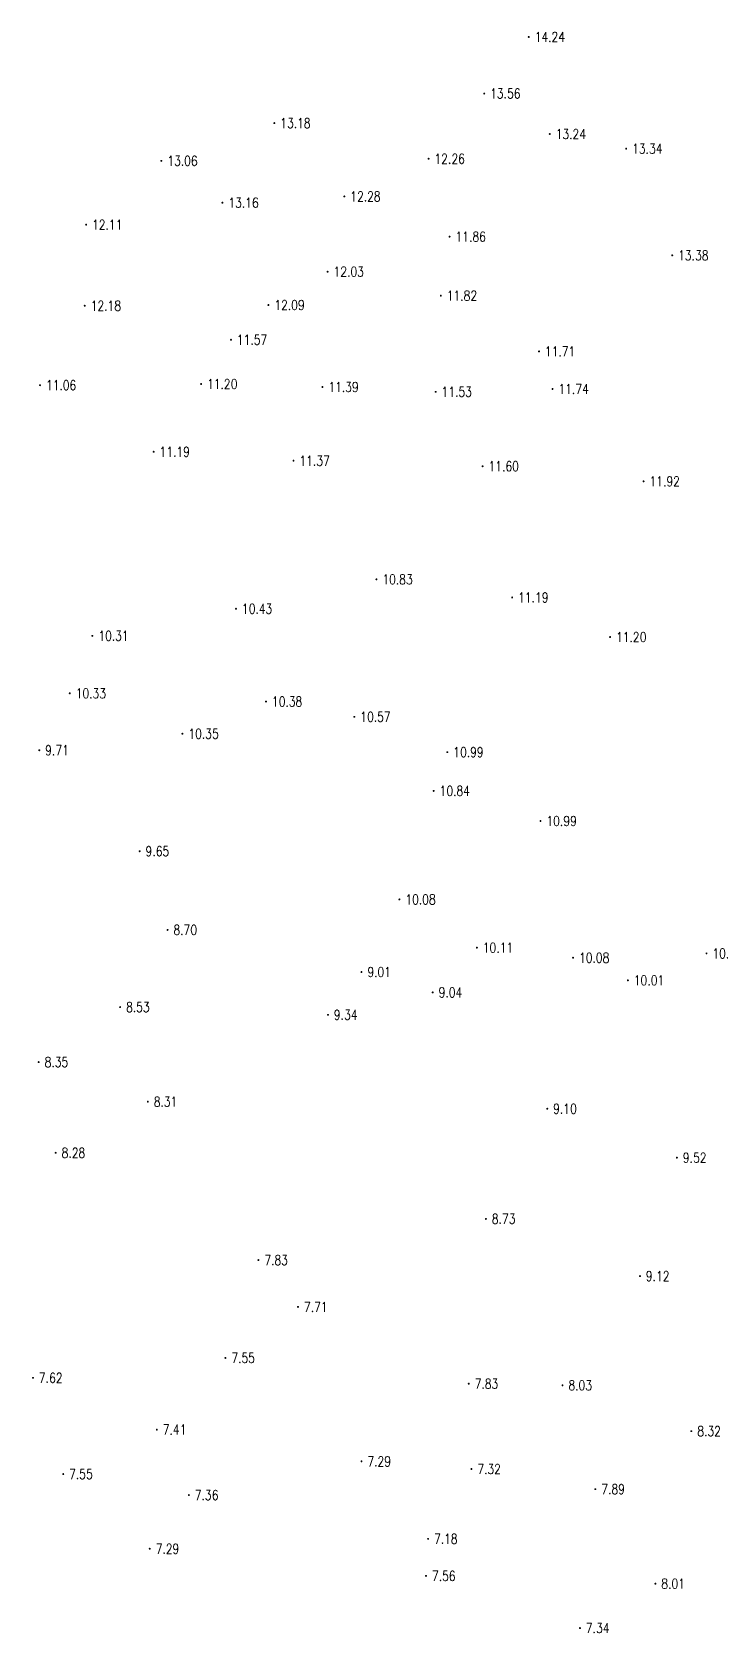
# Model space of a CAD drawing. Extents: x 476861 to 479475, y 2367369 to 2370541.
# Drawn here: x 477417.5 to 477487.3, y 2368502.1 to 2368664.5 of the extents above; entities that cross this region are included whole.
import ezdxf
from ezdxf.enums import TextEntityAlignment as Align

# ---------------------------------------------------------------- set-up
doc = ezdxf.new("R2010")
doc.units = 0
doc.header["$LTSCALE"] = 0.5
doc.layers.get('0').update_dxf_attribs({"linetype": 'CONTINUOUS'})
doc.layers.add('GCD', color=1, linetype='CONTINUOUS')
doc.styles.add('HZ', font='rs.shx', dxfattribs={"width": 0.8, "bigfont": 'hztxt.shx'})

# ---------------------------------------------------------------- blocks, each defined once
blk = doc.blocks.new('GC200')
at = {"linetype": 'Continuous', "const_width": 0.2, "flags": 128}
blk.add_lwpolyline([(-0.1, 0, 1), (0.1, 0, 1)], format="xyb", close=True, dxfattribs=at)

msp = doc.modelspace()

# ---------------------------------------------------------------- block references
at = {"layer": 'GCD', "linetype": 'Continuous'}
ref = msp.add_blockref('GC200', (477467.905, 2368663.957, 14.24), dxfattribs=dict(at, xscale=0.5, yscale=0.5, zscale=0.5))
ref.add_attrib('height', '14.24', dxfattribs={"linetype": 'Continuous', "height": 1, "style": 'HZ', "width": 0.8}).set_placement((477468.505, 2368663.957, 14.24), align=Align.MIDDLE_LEFT)
ref = msp.add_blockref('GC200', (477463.38, 2368658.217, 13.56), dxfattribs=dict(at, xscale=0.5, yscale=0.5, zscale=0.5))
ref.add_attrib('height', '13.56', dxfattribs={"linetype": 'Continuous', "height": 1, "style": 'HZ', "width": 0.8}).set_placement((477463.98, 2368658.217, 13.56), align=Align.MIDDLE_LEFT)
ref = msp.add_blockref('GC200', (477442.074, 2368655.215, 13.18), dxfattribs=dict(at, xscale=0.5, yscale=0.5, zscale=0.5))
ref.add_attrib('height', '13.18', dxfattribs={"linetype": 'Continuous', "height": 1, "style": 'HZ', "width": 0.8}).set_placement((477442.674, 2368655.215, 13.18), align=Align.MIDDLE_LEFT)
ref = msp.add_blockref('GC200', (477470.038, 2368654.107, 13.239), dxfattribs=dict(at, xscale=0.5, yscale=0.5, zscale=0.5))
ref.add_attrib('height', '13.24', dxfattribs={"linetype": 'Continuous', "height": 1, "style": 'HZ', "width": 0.8}).set_placement((477470.638, 2368654.107, 13.239), align=Align.MIDDLE_LEFT)
ref = msp.add_blockref('GC200', (477477.797, 2368652.626, 13.339), dxfattribs=dict(at, xscale=0.5, yscale=0.5, zscale=0.5))
ref.add_attrib('height', '13.34', dxfattribs={"linetype": 'Continuous', "height": 1, "style": 'HZ', "width": 0.8}).set_placement((477478.397, 2368652.626, 13.339), align=Align.MIDDLE_LEFT)
ref = msp.add_blockref('GC200', (477430.603, 2368651.386, 13.059), dxfattribs=dict(at, xscale=0.5, yscale=0.5, zscale=0.5))
ref.add_attrib('height', '13.06', dxfattribs={"linetype": 'Continuous', "height": 1, "style": 'HZ', "width": 0.8}).set_placement((477431.203, 2368651.386, 13.059), align=Align.MIDDLE_LEFT)
ref = msp.add_blockref('GC200', (477457.731, 2368651.599, 12.26), dxfattribs=dict(at, xscale=0.5, yscale=0.5, zscale=0.5))
ref.add_attrib('height', '12.26', dxfattribs={"linetype": 'Continuous', "height": 1, "style": 'HZ', "width": 0.8}).set_placement((477458.331, 2368651.599, 12.26), align=Align.MIDDLE_LEFT)
ref = msp.add_blockref('GC200', (477449.182, 2368647.778, 12.28), dxfattribs=dict(at, xscale=0.5, yscale=0.5, zscale=0.5))
ref.add_attrib('height', '12.28', dxfattribs={"linetype": 'Continuous', "height": 1, "style": 'HZ', "width": 0.8}).set_placement((477449.782, 2368647.778, 12.28), align=Align.MIDDLE_LEFT)
ref = msp.add_blockref('GC200', (477436.801, 2368647.141, 13.158), dxfattribs=dict(at, xscale=0.5, yscale=0.5, zscale=0.5))
ref.add_attrib('height', '13.16', dxfattribs={"linetype": 'Continuous', "height": 1, "style": 'HZ', "width": 0.8}).set_placement((477437.401, 2368647.141, 13.158), align=Align.MIDDLE_LEFT)
ref = msp.add_blockref('GC200', (477422.962, 2368644.909, 12.106), dxfattribs=dict(at, xscale=0.5, yscale=0.5, zscale=0.5))
ref.add_attrib('height', '12.11', dxfattribs={"linetype": 'Continuous', "height": 1, "style": 'HZ', "width": 0.8}).set_placement((477423.562, 2368644.909, 12.106), align=Align.MIDDLE_LEFT)
ref = msp.add_blockref('GC200', (477459.864, 2368643.702, 11.86), dxfattribs=dict(at, xscale=0.5, yscale=0.5, zscale=0.5))
ref.add_attrib('height', '11.86', dxfattribs={"linetype": 'Continuous', "height": 1, "style": 'HZ', "width": 0.8}).set_placement((477460.464, 2368643.702, 11.86), align=Align.MIDDLE_LEFT)
ref = msp.add_blockref('GC200', (477482.472, 2368641.801, 13.384), dxfattribs=dict(at, xscale=0.5, yscale=0.5, zscale=0.5))
ref.add_attrib('height', '13.38', dxfattribs={"linetype": 'Continuous', "height": 1, "style": 'HZ', "width": 0.8}).set_placement((477483.072, 2368641.801, 13.384), align=Align.MIDDLE_LEFT)
ref = msp.add_blockref('GC200', (477447.482, 2368640.142, 12.03), dxfattribs=dict(at, xscale=0.5, yscale=0.5, zscale=0.5))
ref.add_attrib('height', '12.03', dxfattribs={"linetype": 'Continuous', "height": 1, "style": 'HZ', "width": 0.8}).set_placement((477448.082, 2368640.142, 12.03), align=Align.MIDDLE_LEFT)
ref = msp.add_blockref('GC200', (477458.975, 2368637.714, 11.818), dxfattribs=dict(at, xscale=0.5, yscale=0.5, zscale=0.5))
ref.add_attrib('height', '11.82', dxfattribs={"linetype": 'Continuous', "height": 1, "style": 'HZ', "width": 0.8}).set_placement((477459.575, 2368637.714, 11.818), align=Align.MIDDLE_LEFT)
ref = msp.add_blockref('GC200', (477422.823, 2368636.688, 12.176), dxfattribs=dict(at, xscale=0.5, yscale=0.5, zscale=0.5))
ref.add_attrib('height', '12.18', dxfattribs={"linetype": 'Continuous', "height": 1, "style": 'HZ', "width": 0.8}).set_placement((477423.423, 2368636.688, 12.176), align=Align.MIDDLE_LEFT)
ref = msp.add_blockref('GC200', (477441.472, 2368636.759, 12.087), dxfattribs=dict(at, xscale=0.5, yscale=0.5, zscale=0.5))
ref.add_attrib('height', '12.09', dxfattribs={"linetype": 'Continuous', "height": 1, "style": 'HZ', "width": 0.8}).set_placement((477442.072, 2368636.759, 12.087), align=Align.MIDDLE_LEFT)
ref = msp.add_blockref('GC200', (477437.667, 2368633.236, 11.572), dxfattribs=dict(at, xscale=0.5, yscale=0.5, zscale=0.5))
ref.add_attrib('height', '11.57', dxfattribs={"linetype": 'Continuous', "height": 1, "style": 'HZ', "width": 0.8}).set_placement((477438.267, 2368633.236, 11.572), align=Align.MIDDLE_LEFT)
ref = msp.add_blockref('GC200', (477468.948, 2368632.06, 11.711), dxfattribs=dict(at, xscale=0.5, yscale=0.5, zscale=0.5))
ref.add_attrib('height', '11.71', dxfattribs={"linetype": 'Continuous', "height": 1, "style": 'HZ', "width": 0.8}).set_placement((477469.548, 2368632.06, 11.711), align=Align.MIDDLE_LEFT)
ref = msp.add_blockref('GC200', (477418.282, 2368628.631, 11.061), dxfattribs=dict(at, xscale=0.5, yscale=0.5, zscale=0.5))
ref.add_attrib('height', '11.06', dxfattribs={"linetype": 'Continuous', "height": 1, "style": 'HZ', "width": 0.8}).set_placement((477418.882, 2368628.631, 11.061), align=Align.MIDDLE_LEFT)
ref = msp.add_blockref('GC200', (477434.636, 2368628.751, 11.199), dxfattribs=dict(at, xscale=0.5, yscale=0.5, zscale=0.5))
ref.add_attrib('height', '11.20', dxfattribs={"linetype": 'Continuous', "height": 1, "style": 'HZ', "width": 0.8}).set_placement((477435.236, 2368628.751, 11.199), align=Align.MIDDLE_LEFT)
ref = msp.add_blockref('GC200', (477446.954, 2368628.448, 11.389), dxfattribs=dict(at, xscale=0.5, yscale=0.5, zscale=0.5))
ref.add_attrib('height', '11.39', dxfattribs={"linetype": 'Continuous', "height": 1, "style": 'HZ', "width": 0.8}).set_placement((477447.554, 2368628.448, 11.389), align=Align.MIDDLE_LEFT)
ref = msp.add_blockref('GC200', (477458.454, 2368627.959, 11.526), dxfattribs=dict(at, xscale=0.5, yscale=0.5, zscale=0.5))
ref.add_attrib('height', '11.53', dxfattribs={"linetype": 'Continuous', "height": 1, "style": 'HZ', "width": 0.8}).set_placement((477459.054, 2368627.959, 11.526), align=Align.MIDDLE_LEFT)
ref = msp.add_blockref('GC200', (477470.318, 2368628.249, 11.74), dxfattribs=dict(at, xscale=0.5, yscale=0.5, zscale=0.5))
ref.add_attrib('height', '11.74', dxfattribs={"linetype": 'Continuous', "height": 1, "style": 'HZ', "width": 0.8}).set_placement((477470.918, 2368628.249, 11.74), align=Align.MIDDLE_LEFT)
ref = msp.add_blockref('GC200', (477429.817, 2368621.874, 11.189), dxfattribs=dict(at, xscale=0.5, yscale=0.5, zscale=0.5))
ref.add_attrib('height', '11.19', dxfattribs={"linetype": 'Continuous', "height": 1, "style": 'HZ', "width": 0.8}).set_placement((477430.417, 2368621.874, 11.189), align=Align.MIDDLE_LEFT)
ref = msp.add_blockref('GC200', (477444.019, 2368620.967, 11.374), dxfattribs=dict(at, xscale=0.5, yscale=0.5, zscale=0.5))
ref.add_attrib('height', '11.37', dxfattribs={"linetype": 'Continuous', "height": 1, "style": 'HZ', "width": 0.8}).set_placement((477444.619, 2368620.967, 11.374), align=Align.MIDDLE_LEFT)
ref = msp.add_blockref('GC200', (477463.217, 2368620.407, 11.602), dxfattribs=dict(at, xscale=0.5, yscale=0.5, zscale=0.5))
ref.add_attrib('height', '11.60', dxfattribs={"linetype": 'Continuous', "height": 1, "style": 'HZ', "width": 0.8}).set_placement((477463.817, 2368620.407, 11.602), align=Align.MIDDLE_LEFT)
ref = msp.add_blockref('GC200', (477479.564, 2368618.877, 11.923), dxfattribs=dict(at, xscale=0.5, yscale=0.5, zscale=0.5))
ref.add_attrib('height', '11.92', dxfattribs={"linetype": 'Continuous', "height": 1, "style": 'HZ', "width": 0.8}).set_placement((477480.164, 2368618.877, 11.923), align=Align.MIDDLE_LEFT)
ref = msp.add_blockref('GC200', (477452.438, 2368608.932, 10.826), dxfattribs=dict(at, xscale=0.5, yscale=0.5, zscale=0.5))
ref.add_attrib('height', '10.83', dxfattribs={"linetype": 'Continuous', "height": 1, "style": 'HZ', "width": 0.8}).set_placement((477453.038, 2368608.932, 10.826), align=Align.MIDDLE_LEFT)
ref = msp.add_blockref('GC200', (477466.221, 2368607.098, 11.188), dxfattribs=dict(at, xscale=0.5, yscale=0.5, zscale=0.5))
ref.add_attrib('height', '11.19', dxfattribs={"linetype": 'Continuous', "height": 1, "style": 'HZ', "width": 0.8}).set_placement((477466.821, 2368607.098, 11.188), align=Align.MIDDLE_LEFT)
ref = msp.add_blockref('GC200', (477438.18, 2368605.951, 10.427), dxfattribs=dict(at, xscale=0.5, yscale=0.5, zscale=0.5))
ref.add_attrib('height', '10.43', dxfattribs={"linetype": 'Continuous', "height": 1, "style": 'HZ', "width": 0.8}).set_placement((477438.78, 2368605.951, 10.427), align=Align.MIDDLE_LEFT)
ref = msp.add_blockref('GC200', (477423.597, 2368603.203, 10.308), dxfattribs=dict(at, xscale=0.5, yscale=0.5, zscale=0.5))
ref.add_attrib('height', '10.31', dxfattribs={"linetype": 'Continuous', "height": 1, "style": 'HZ', "width": 0.8}).set_placement((477424.197, 2368603.203, 10.308), align=Align.MIDDLE_LEFT)
ref = msp.add_blockref('GC200', (477476.166, 2368603.08, 11.202), dxfattribs=dict(at, xscale=0.5, yscale=0.5, zscale=0.5))
ref.add_attrib('height', '11.20', dxfattribs={"linetype": 'Continuous', "height": 1, "style": 'HZ', "width": 0.8}).set_placement((477476.766, 2368603.08, 11.202), align=Align.MIDDLE_LEFT)
ref = msp.add_blockref('GC200', (477421.297, 2368597.376, 10.33), dxfattribs=dict(at, xscale=0.5, yscale=0.5, zscale=0.5))
ref.add_attrib('height', '10.33', dxfattribs={"linetype": 'Continuous', "height": 1, "style": 'HZ', "width": 0.8}).set_placement((477421.897, 2368597.376, 10.33), align=Align.MIDDLE_LEFT)
ref = msp.add_blockref('GC200', (477441.225, 2368596.54, 10.38), dxfattribs=dict(at, xscale=0.5, yscale=0.5, zscale=0.5))
ref.add_attrib('height', '10.38', dxfattribs={"linetype": 'Continuous', "height": 1, "style": 'HZ', "width": 0.8}).set_placement((477441.825, 2368596.54, 10.38), align=Align.MIDDLE_LEFT)
ref = msp.add_blockref('GC200', (477450.198, 2368594.988, 10.57), dxfattribs=dict(at, xscale=0.5, yscale=0.5, zscale=0.5))
ref.add_attrib('height', '10.57', dxfattribs={"linetype": 'Continuous', "height": 1, "style": 'HZ', "width": 0.8}).set_placement((477450.798, 2368594.988, 10.57), align=Align.MIDDLE_LEFT)
ref = msp.add_blockref('GC200', (477432.741, 2368593.272, 10.347), dxfattribs=dict(at, xscale=0.5, yscale=0.5, zscale=0.5))
ref.add_attrib('height', '10.35', dxfattribs={"linetype": 'Continuous', "height": 1, "style": 'HZ', "width": 0.8}).set_placement((477433.341, 2368593.272, 10.347), align=Align.MIDDLE_LEFT)
ref = msp.add_blockref('GC200', (477418.205, 2368591.598, 9.71), dxfattribs=dict(at, xscale=0.5, yscale=0.5, zscale=0.5))
ref.add_attrib('height', '9.71', dxfattribs={"linetype": 'Continuous', "height": 1, "style": 'HZ', "width": 0.8}).set_placement((477418.805, 2368591.598, 9.71), align=Align.MIDDLE_LEFT)
ref = msp.add_blockref('GC200', (477459.638, 2368591.403, 10.985), dxfattribs=dict(at, xscale=0.5, yscale=0.5, zscale=0.5))
ref.add_attrib('height', '10.99', dxfattribs={"linetype": 'Continuous', "height": 1, "style": 'HZ', "width": 0.8}).set_placement((477460.238, 2368591.403, 10.985), align=Align.MIDDLE_LEFT)
ref = msp.add_blockref('GC200', (477458.249, 2368587.478, 10.843), dxfattribs=dict(at, xscale=0.5, yscale=0.5, zscale=0.5))
ref.add_attrib('height', '10.84', dxfattribs={"linetype": 'Continuous', "height": 1, "style": 'HZ', "width": 0.8}).set_placement((477458.849, 2368587.478, 10.843), align=Align.MIDDLE_LEFT)
ref = msp.add_blockref('GC200', (477469.099, 2368584.424, 10.993), dxfattribs=dict(at, xscale=0.5, yscale=0.5, zscale=0.5))
ref.add_attrib('height', '10.99', dxfattribs={"linetype": 'Continuous', "height": 1, "style": 'HZ', "width": 0.8}).set_placement((477469.699, 2368584.424, 10.993), align=Align.MIDDLE_LEFT)
ref = msp.add_blockref('GC200', (477428.398, 2368581.358, 9.648), dxfattribs=dict(at, xscale=0.5, yscale=0.5, zscale=0.5))
ref.add_attrib('height', '9.65', dxfattribs={"linetype": 'Continuous', "height": 1, "style": 'HZ', "width": 0.8}).set_placement((477428.998, 2368581.358, 9.648), align=Align.MIDDLE_LEFT)
ref = msp.add_blockref('GC200', (477454.771, 2368576.466, 10.081), dxfattribs=dict(at, xscale=0.5, yscale=0.5, zscale=0.5))
ref.add_attrib('height', '10.08', dxfattribs={"linetype": 'Continuous', "height": 1, "style": 'HZ', "width": 0.8}).set_placement((477455.371, 2368576.466, 10.081), align=Align.MIDDLE_LEFT)
ref = msp.add_blockref('GC200', (477431.226, 2368573.375, 8.703), dxfattribs=dict(at, xscale=0.5, yscale=0.5, zscale=0.5))
ref.add_attrib('height', '8.70', dxfattribs={"linetype": 'Continuous', "height": 1, "style": 'HZ', "width": 0.8}).set_placement((477431.826, 2368573.375, 8.703), align=Align.MIDDLE_LEFT)
ref = msp.add_blockref('GC200', (477462.64, 2368571.575, 10.108), dxfattribs=dict(at, xscale=0.5, yscale=0.5, zscale=0.5))
ref.add_attrib('height', '10.11', dxfattribs={"linetype": 'Continuous', "height": 1, "style": 'HZ', "width": 0.8}).set_placement((477463.24, 2368571.575, 10.108), align=Align.MIDDLE_LEFT)
ref = msp.add_blockref('GC200', (477485.952, 2368570.988, 10.56), dxfattribs=dict(at, xscale=0.5, yscale=0.5, zscale=0.5))
ref.add_attrib('height', '10.56', dxfattribs={"linetype": 'Continuous', "height": 1, "style": 'HZ', "width": 0.8}).set_placement((477486.552, 2368570.988, 10.56), align=Align.MIDDLE_LEFT)
ref = msp.add_blockref('GC200', (477472.405, 2368570.55, 10.078), dxfattribs=dict(at, xscale=0.5, yscale=0.5, zscale=0.5))
ref.add_attrib('height', '10.08', dxfattribs={"linetype": 'Continuous', "height": 1, "style": 'HZ', "width": 0.8}).set_placement((477473.005, 2368570.55, 10.078), align=Align.MIDDLE_LEFT)
ref = msp.add_blockref('GC200', (477450.919, 2368569.101, 9.01), dxfattribs=dict(at, xscale=0.5, yscale=0.5, zscale=0.5))
ref.add_attrib('height', '9.01', dxfattribs={"linetype": 'Continuous', "height": 1, "style": 'HZ', "width": 0.8}).set_placement((477451.519, 2368569.101, 9.01), align=Align.MIDDLE_LEFT)
ref = msp.add_blockref('GC200', (477477.972, 2368568.263, 10.014), dxfattribs=dict(at, xscale=0.5, yscale=0.5, zscale=0.5))
ref.add_attrib('height', '10.01', dxfattribs={"linetype": 'Continuous', "height": 1, "style": 'HZ', "width": 0.8}).set_placement((477478.572, 2368568.263, 10.014), align=Align.MIDDLE_LEFT)
ref = msp.add_blockref('GC200', (477458.154, 2368567.032, 9.037), dxfattribs=dict(at, xscale=0.5, yscale=0.5, zscale=0.5))
ref.add_attrib('height', '9.04', dxfattribs={"linetype": 'Continuous', "height": 1, "style": 'HZ', "width": 0.8}).set_placement((477458.754, 2368567.032, 9.037), align=Align.MIDDLE_LEFT)
ref = msp.add_blockref('GC200', (477426.415, 2368565.542, 8.525), dxfattribs=dict(at, xscale=0.5, yscale=0.5, zscale=0.5))
ref.add_attrib('height', '8.53', dxfattribs={"linetype": 'Continuous', "height": 1, "style": 'HZ', "width": 0.8}).set_placement((477427.015, 2368565.542, 8.525), align=Align.MIDDLE_LEFT)
ref = msp.add_blockref('GC200', (477447.518, 2368564.758, 9.343), dxfattribs=dict(at, xscale=0.5, yscale=0.5, zscale=0.5))
ref.add_attrib('height', '9.34', dxfattribs={"linetype": 'Continuous', "height": 1, "style": 'HZ', "width": 0.8}).set_placement((477448.118, 2368564.758, 9.343), align=Align.MIDDLE_LEFT)
ref = msp.add_blockref('GC200', (477418.147, 2368559.964, 8.35), dxfattribs=dict(at, xscale=0.5, yscale=0.5, zscale=0.5))
ref.add_attrib('height', '8.35', dxfattribs={"linetype": 'Continuous', "height": 1, "style": 'HZ', "width": 0.8}).set_placement((477418.747, 2368559.964, 8.35), align=Align.MIDDLE_LEFT)
ref = msp.add_blockref('GC200', (477429.224, 2368555.948, 8.308), dxfattribs=dict(at, xscale=0.5, yscale=0.5, zscale=0.5))
ref.add_attrib('height', '8.31', dxfattribs={"linetype": 'Continuous', "height": 1, "style": 'HZ', "width": 0.8}).set_placement((477429.824, 2368555.948, 8.308), align=Align.MIDDLE_LEFT)
ref = msp.add_blockref('GC200', (477469.78, 2368555.232, 9.098), dxfattribs=dict(at, xscale=0.5, yscale=0.5, zscale=0.5))
ref.add_attrib('height', '9.10', dxfattribs={"linetype": 'Continuous', "height": 1, "style": 'HZ', "width": 0.8}).set_placement((477470.38, 2368555.232, 9.098), align=Align.MIDDLE_LEFT)
ref = msp.add_blockref('GC200', (477419.871, 2368550.764, 8.28), dxfattribs=dict(at, xscale=0.5, yscale=0.5, zscale=0.5))
ref.add_attrib('height', '8.28', dxfattribs={"linetype": 'Continuous', "height": 1, "style": 'HZ', "width": 0.8}).set_placement((477420.471, 2368550.764, 8.28), align=Align.MIDDLE_LEFT)
ref = msp.add_blockref('GC200', (477482.952, 2368550.271, 9.524), dxfattribs=dict(at, xscale=0.5, yscale=0.5, zscale=0.5))
ref.add_attrib('height', '9.52', dxfattribs={"linetype": 'Continuous', "height": 1, "style": 'HZ', "width": 0.8}).set_placement((477483.552, 2368550.271, 9.524), align=Align.MIDDLE_LEFT)
ref = msp.add_blockref('GC200', (477463.554, 2368544.062, 8.732), dxfattribs=dict(at, xscale=0.5, yscale=0.5, zscale=0.5))
ref.add_attrib('height', '8.73', dxfattribs={"linetype": 'Continuous', "height": 1, "style": 'HZ', "width": 0.8}).set_placement((477464.154, 2368544.062, 8.732), align=Align.MIDDLE_LEFT)
ref = msp.add_blockref('GC200', (477440.458, 2368539.881, 7.826), dxfattribs=dict(at, xscale=0.5, yscale=0.5, zscale=0.5))
ref.add_attrib('height', '7.83', dxfattribs={"linetype": 'Continuous', "height": 1, "style": 'HZ', "width": 0.8}).set_placement((477441.058, 2368539.881, 7.826), align=Align.MIDDLE_LEFT)
ref = msp.add_blockref('GC200', (477479.195, 2368538.256, 9.117), dxfattribs=dict(at, xscale=0.5, yscale=0.5, zscale=0.5))
ref.add_attrib('height', '9.12', dxfattribs={"linetype": 'Continuous', "height": 1, "style": 'HZ', "width": 0.8}).set_placement((477479.795, 2368538.256, 9.117), align=Align.MIDDLE_LEFT)
ref = msp.add_blockref('GC200', (477444.476, 2368535.128, 7.71), dxfattribs=dict(at, xscale=0.5, yscale=0.5, zscale=0.5))
ref.add_attrib('height', '7.71', dxfattribs={"linetype": 'Continuous', "height": 1, "style": 'HZ', "width": 0.8}).set_placement((477445.076, 2368535.128, 7.71), align=Align.MIDDLE_LEFT)
ref = msp.add_blockref('GC200', (477437.104, 2368529.959, 7.551), dxfattribs=dict(at, xscale=0.5, yscale=0.5, zscale=0.5))
ref.add_attrib('height', '7.55', dxfattribs={"linetype": 'Continuous', "height": 1, "style": 'HZ', "width": 0.8}).set_placement((477437.704, 2368529.959, 7.551), align=Align.MIDDLE_LEFT)
ref = msp.add_blockref('GC200', (477417.564, 2368527.935, 7.62), dxfattribs=dict(at, xscale=0.5, yscale=0.5, zscale=0.5))
ref.add_attrib('height', '7.62', dxfattribs={"linetype": 'Continuous', "height": 1, "style": 'HZ', "width": 0.8}).set_placement((477418.164, 2368527.935, 7.62), align=Align.MIDDLE_LEFT)
ref = msp.add_blockref('GC200', (477461.812, 2368527.34, 7.831), dxfattribs=dict(at, xscale=0.5, yscale=0.5, zscale=0.5))
ref.add_attrib('height', '7.83', dxfattribs={"linetype": 'Continuous', "height": 1, "style": 'HZ', "width": 0.8}).set_placement((477462.412, 2368527.34, 7.831), align=Align.MIDDLE_LEFT)
ref = msp.add_blockref('GC200', (477471.331, 2368527.181, 8.031), dxfattribs=dict(at, xscale=0.5, yscale=0.5, zscale=0.5))
ref.add_attrib('height', '8.03', dxfattribs={"linetype": 'Continuous', "height": 1, "style": 'HZ', "width": 0.8}).set_placement((477471.931, 2368527.181, 8.031), align=Align.MIDDLE_LEFT)
ref = msp.add_blockref('GC200', (477430.142, 2368522.686, 7.407), dxfattribs=dict(at, xscale=0.5, yscale=0.5, zscale=0.5))
ref.add_attrib('height', '7.41', dxfattribs={"linetype": 'Continuous', "height": 1, "style": 'HZ', "width": 0.8}).set_placement((477430.742, 2368522.686, 7.407), align=Align.MIDDLE_LEFT)
ref = msp.add_blockref('GC200', (477484.417, 2368522.526, 8.32), dxfattribs=dict(at, xscale=0.5, yscale=0.5, zscale=0.5))
ref.add_attrib('height', '8.32', dxfattribs={"linetype": 'Continuous', "height": 1, "style": 'HZ', "width": 0.8}).set_placement((477485.017, 2368522.526, 8.32), align=Align.MIDDLE_LEFT)
ref = msp.add_blockref('GC200', (477450.922, 2368519.457, 7.29), dxfattribs=dict(at, xscale=0.5, yscale=0.5, zscale=0.5))
ref.add_attrib('height', '7.29', dxfattribs={"linetype": 'Continuous', "height": 1, "style": 'HZ', "width": 0.8}).set_placement((477451.522, 2368519.457, 7.29), align=Align.MIDDLE_LEFT)
ref = msp.add_blockref('GC200', (477420.633, 2368518.172, 7.55), dxfattribs=dict(at, xscale=0.5, yscale=0.5, zscale=0.5))
ref.add_attrib('height', '7.55', dxfattribs={"linetype": 'Continuous', "height": 1, "style": 'HZ', "width": 0.8}).set_placement((477421.233, 2368518.172, 7.55), align=Align.MIDDLE_LEFT)
ref = msp.add_blockref('GC200', (477462.087, 2368518.686, 7.32), dxfattribs=dict(at, xscale=0.5, yscale=0.5, zscale=0.5))
ref.add_attrib('height', '7.32', dxfattribs={"linetype": 'Continuous', "height": 1, "style": 'HZ', "width": 0.8}).set_placement((477462.687, 2368518.686, 7.32), align=Align.MIDDLE_LEFT)
ref = msp.add_blockref('GC200', (477433.392, 2368516.042, 7.356), dxfattribs=dict(at, xscale=0.5, yscale=0.5, zscale=0.5))
ref.add_attrib('height', '7.36', dxfattribs={"linetype": 'Continuous', "height": 1, "style": 'HZ', "width": 0.8}).set_placement((477433.992, 2368516.042, 7.356), align=Align.MIDDLE_LEFT)
ref = msp.add_blockref('GC200', (477474.669, 2368516.643, 7.89), dxfattribs=dict(at, xscale=0.5, yscale=0.5, zscale=0.5))
ref.add_attrib('height', '7.89', dxfattribs={"linetype": 'Continuous', "height": 1, "style": 'HZ', "width": 0.8}).set_placement((477475.269, 2368516.643, 7.89), align=Align.MIDDLE_LEFT)
ref = msp.add_blockref('GC200', (477457.686, 2368511.603, 7.18), dxfattribs=dict(at, xscale=0.5, yscale=0.5, zscale=0.5))
ref.add_attrib('height', '7.18', dxfattribs={"linetype": 'Continuous', "height": 1, "style": 'HZ', "width": 0.8}).set_placement((477458.286, 2368511.603, 7.18), align=Align.MIDDLE_LEFT)
ref = msp.add_blockref('GC200', (477429.423, 2368510.596, 7.291), dxfattribs=dict(at, xscale=0.5, yscale=0.5, zscale=0.5))
ref.add_attrib('height', '7.29', dxfattribs={"linetype": 'Continuous', "height": 1, "style": 'HZ', "width": 0.8}).set_placement((477430.023, 2368510.596, 7.291), align=Align.MIDDLE_LEFT)
ref = msp.add_blockref('GC200', (477457.473, 2368507.842, 7.56), dxfattribs=dict(at, xscale=0.5, yscale=0.5, zscale=0.5))
ref.add_attrib('height', '7.56', dxfattribs={"linetype": 'Continuous', "height": 1, "style": 'HZ', "width": 0.8}).set_placement((477458.073, 2368507.842, 7.56), align=Align.MIDDLE_LEFT)
ref = msp.add_blockref('GC200', (477480.76, 2368507.056, 8.01), dxfattribs=dict(at, xscale=0.5, yscale=0.5, zscale=0.5))
ref.add_attrib('height', '8.01', dxfattribs={"linetype": 'Continuous', "height": 1, "style": 'HZ', "width": 0.8}).set_placement((477481.36, 2368507.056, 8.01), align=Align.MIDDLE_LEFT)
ref = msp.add_blockref('GC200', (477473.104, 2368502.554, 7.34), dxfattribs=dict(at, xscale=0.5, yscale=0.5, zscale=0.5))
ref.add_attrib('height', '7.34', dxfattribs={"linetype": 'Continuous', "height": 1, "style": 'HZ', "width": 0.8}).set_placement((477473.704, 2368502.554, 7.34), align=Align.MIDDLE_LEFT)

doc.saveas('drawing.dxf')
